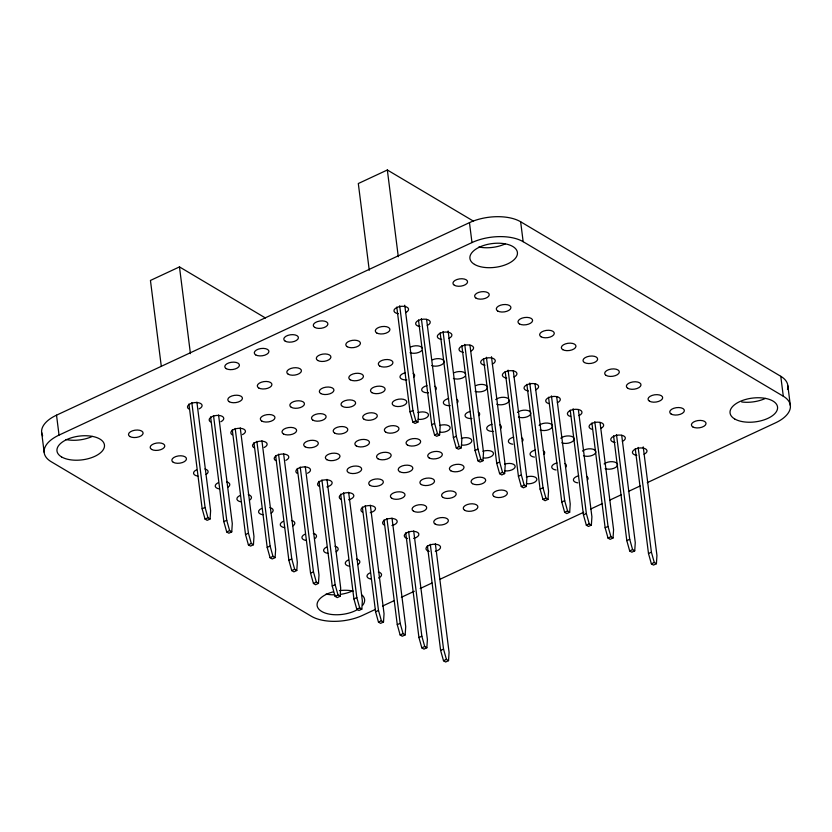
<?xml version="1.0" encoding="UTF-8"?>
<svg xmlns="http://www.w3.org/2000/svg" width="832" height="832" viewBox="0 0 832 832"><rect width="100%" height="100%" fill="white"/><g stroke="black" fill="none" stroke-linecap="round" stroke-linejoin="round"><path stroke-width="1.25" d="M188.926 404.009L202.155 508.768L205.046 519.085L207.178 520.343L210.08 518.991L210.61 510.713L196.893 402.126M210.6 416.894L223.839 521.643L226.72 531.96L228.852 533.229L231.754 531.877L232.284 523.588L218.566 415.002M232.284 429.77L245.513 534.529L248.394 544.835L250.536 546.104L253.438 544.752L253.968 536.463L240.25 427.877M253.958 442.645L267.197 547.404L270.078 557.71L272.21 558.979L275.111 557.627L275.642 549.349L261.924 440.752M275.642 455.53L288.87 560.279L291.751 570.596L293.894 571.865L296.795 570.502L297.326 562.224L283.608 453.638M297.315 468.406L310.554 573.165L313.435 583.471L315.567 584.74L318.469 583.388L318.999 575.099L305.282 466.513M318.999 481.281L332.228 586.04L335.109 596.346L337.241 597.615L340.153 596.263L340.683 587.985L326.966 479.388M340.673 494.156L353.912 598.915L356.793 609.232L358.925 610.49L361.826 609.138L362.357 600.86L348.639 492.274M362.357 507.042L375.586 611.79L378.466 622.107L380.598 623.376L383.51 622.024L384.041 613.735L370.323 505.149M396.791 307.102L410.03 411.861L412.911 422.167L415.043 423.436L417.945 422.084L418.475 413.795L404.758 305.209M384.03 519.917L397.27 624.676L400.15 634.982L402.282 636.251L405.184 634.899L405.714 626.61L391.997 518.024M418.475 319.977L431.704 424.736L434.585 435.042L436.717 436.311L439.618 434.959L440.159 426.681L426.598 319.363M405.714 532.792L418.943 637.551L421.824 647.858L423.956 649.126L426.858 647.774L427.398 639.496L413.681 530.899M440.149 332.852L453.388 437.611L456.269 447.928L458.401 449.186L461.302 447.834L461.833 439.556L448.115 330.97M427.388 545.678L440.627 650.426L443.508 660.743L445.64 662.012L448.542 660.65L449.072 652.371L435.354 543.785M461.833 345.738L475.062 450.486L477.942 460.803L480.074 462.072L482.976 460.72L483.517 452.431L469.955 345.124M483.506 358.613L496.735 463.372L499.626 473.678L501.758 474.947L504.66 473.595L505.19 465.306L491.473 356.72M505.18 371.488L518.419 476.247L521.3 486.554L523.432 487.822L526.334 486.47L526.864 478.192L513.313 370.874M526.864 384.363L540.093 489.122L542.974 499.439L545.116 500.708L548.018 499.346L548.548 491.067L534.986 383.76M548.538 397.249L561.777 501.998L564.658 512.314L566.79 513.583L569.691 512.231L570.222 503.942L556.67 396.635M570.222 410.124L583.45 514.883L586.331 525.19L588.474 526.458L591.375 525.106L591.906 516.818L578.344 409.51M591.895 422.999L605.134 527.758L608.015 538.075L610.147 539.334L613.049 537.982L613.579 529.703L600.028 422.386M613.579 435.885L626.808 540.634L629.689 550.95L631.821 552.219L634.733 550.867L635.263 542.578L621.702 435.271M635.253 448.76L648.492 553.519L651.373 563.826L653.505 565.094L656.406 563.742L656.937 555.454L643.219 446.867M265.46 317.99L179.473 266.906L150.446 280.446L161.242 365.903M473.335 221.073L387.338 169.988L358.311 183.529L369.262 270.275M42.65 435.822A36.826 18.408 -7.2 0 1 56.524 415.168L469.466 222.643A36.826 18.408 -7.2 0 1 520.645 221.77L780.78 376.303A36.826 18.408 -7.2 0 1 787.467 389.438M375.471 609.357L362.534 615.389A36.826 18.408 -7.2 0 1 311.355 616.262L51.22 461.729A36.826 18.408 -7.2 0 1 59.041 435.094L471.983 242.57A36.826 18.408 -7.2 0 1 523.162 241.696L783.297 396.23A36.826 18.408 -7.2 0 1 775.476 422.864L647.244 482.654M202.155 508.768L205.067 507.416L191.828 402.657M410.03 411.861L412.932 410.498L399.693 305.75M205.046 519.085L207.948 517.722L210.08 518.991M412.911 422.167L415.813 420.815L417.945 422.084M223.839 521.643L226.741 520.291L213.512 415.542M431.704 424.736L434.606 423.384L421.377 318.625M226.72 531.96L229.622 530.608L231.754 531.877M434.585 435.042L437.486 433.69L439.618 434.959M245.513 534.529L248.425 533.177L235.186 428.418M453.388 437.611L456.29 436.259L443.05 331.5M248.394 544.835L251.306 543.483L253.438 544.752M456.269 447.928L459.17 446.566L461.302 447.834M267.197 547.404L270.098 546.052L256.87 441.293M475.062 450.486L477.963 449.134L464.734 344.386M270.078 557.71L272.979 556.358L275.111 557.627M477.942 460.803L480.844 459.451L482.976 460.72M288.87 560.279L291.772 558.927L278.543 454.168M496.735 463.372L499.647 462.01L486.408 357.261M291.751 570.596L294.663 569.244L296.795 570.502M499.626 473.678L502.528 472.326L504.66 473.595M310.554 573.165L313.456 571.802L300.217 467.054M518.419 476.247L521.321 474.895L508.092 370.136M313.435 583.471L316.337 582.119L318.469 583.388M521.3 486.554L524.202 485.202L526.334 486.47M332.228 586.04L335.13 584.688L321.901 479.929M540.093 489.122L543.005 487.77L529.766 383.011M335.109 596.346L338.01 594.994L340.153 596.263M542.974 499.439L545.886 498.087L548.018 499.346M353.912 598.915L356.814 597.563L343.574 492.804M561.777 501.998L564.678 500.646L551.45 395.897M356.793 609.232L359.694 607.87L361.826 609.138M564.658 512.314L567.559 510.962L569.691 512.231M382.533 606.07L394.295 600.579M401.357 597.293L414.305 591.261M420.181 588.515L431.943 583.034M440.18 579.186L583.71 512.273M590.772 508.976L602.534 503.495M609.596 500.209L621.358 494.718M628.42 491.431L640.182 485.94M375.586 611.79L378.487 610.438L365.258 505.69M583.45 514.883L586.352 513.531L573.123 408.772M378.466 622.107L381.368 620.755L383.51 622.024M586.331 525.19L589.243 523.838L591.375 525.106M397.27 624.676L400.171 623.314L386.932 518.565M605.134 527.758L608.036 526.406L594.797 421.647M400.15 634.982L403.052 633.63L405.184 634.899M608.015 538.075L610.917 536.713L613.049 537.982M418.943 637.551L421.845 636.199L408.616 531.44M626.808 540.634L629.71 539.282L616.481 434.522M421.824 647.858L424.726 646.506L426.858 647.774M629.689 550.95L632.59 549.598L634.733 550.867M440.627 650.426L443.529 649.074L430.29 544.315M648.492 553.519L651.394 552.157L638.154 447.408M443.508 660.743L446.41 659.391L448.542 660.65M651.373 563.826L654.274 562.474L656.406 563.742M651.394 552.157L654.274 562.474M629.71 539.282L632.59 549.598M608.036 526.406L610.917 536.713M586.352 513.531L589.243 523.838M564.678 500.646L567.559 510.962M543.005 487.77L545.886 498.087M521.321 474.895L524.202 485.202M499.647 462.01L502.528 472.326M477.963 449.134L480.844 459.451M456.29 436.259L459.17 446.566M434.606 423.384L437.486 433.69M412.932 410.498L415.813 420.815M443.529 649.074L446.41 659.391M421.845 636.199L424.726 646.506M400.171 623.314L403.052 633.63M378.487 610.438L381.368 620.755M356.814 597.563L359.694 607.87M335.13 584.688L338.01 594.994M313.456 571.802L316.337 582.119M291.772 558.927L294.663 569.244M270.098 546.052L272.979 556.358M248.425 533.177L251.306 543.483M226.741 520.291L229.622 530.608M205.067 507.416L207.948 517.722M787.852 385.778L790.369 405.704M780.78 376.303L783.297 396.23M520.645 221.77L523.162 241.696M469.466 222.643L471.983 242.57M387.338 169.988L398.299 256.734M179.473 266.906L190.434 353.652M56.524 415.168L59.041 435.094M41.631 432.328L44.148 452.254M505.232 243.89A23.93 11.97 -7.2 0 1 478.868 246.99M92.29 436.415A23.93 11.97 -7.2 0 1 65.926 439.514M765.378 398.424A23.93 11.97 -7.2 0 1 741.728 401.981M352.425 590.959A23.93 11.97 -7.2 0 1 340.954 594.298M334.745 594.828A23.93 11.97 -7.2 0 1 326.061 594.058M357.292 609.669A23.93 11.97 -7.2 0 1 320.455 610.636A23.93 11.97 -7.2 0 1 333.403 591.781M339.435 590.626A23.93 11.97 -7.2 0 1 353.132 591.042M362.17 595.15A23.93 11.97 -7.2 0 1 362.648 605.29M398.32 313.685A7.363 3.682 -7.2 0 1 395.169 308.537A7.363 3.682 -7.2 0 1 406.318 306.862A7.363 3.682 -7.2 0 1 405.6 312.593M420.004 326.57A7.363 3.682 -7.2 0 1 416.853 321.422A7.363 3.682 -7.2 0 1 428.002 319.738A7.363 3.682 -7.2 0 1 427.274 325.478M441.678 339.446A7.363 3.682 -7.2 0 1 438.526 334.298A7.363 3.682 -7.2 0 1 449.675 332.623A7.363 3.682 -7.2 0 1 448.958 338.354M463.362 352.321A7.363 3.682 -7.2 0 1 460.21 347.173A7.363 3.682 -7.2 0 1 471.359 345.498A7.363 3.682 -7.2 0 1 470.631 351.229M485.035 365.206A7.363 3.682 -7.2 0 1 481.884 360.048A7.363 3.682 -7.2 0 1 493.033 358.374A7.363 3.682 -7.2 0 1 492.315 364.104M506.719 378.082A7.363 3.682 -7.2 0 1 503.568 372.934A7.363 3.682 -7.2 0 1 514.717 371.259A7.363 3.682 -7.2 0 1 513.989 376.99M528.393 390.957A7.363 3.682 -7.2 0 1 525.242 385.809A7.363 3.682 -7.2 0 1 536.39 384.134A7.363 3.682 -7.2 0 1 535.673 389.865M548.964 403.634A7.363 3.682 -7.2 0 1 547.425 398.299A7.363 3.682 -7.2 0 1 558.366 397.134A7.363 3.682 -7.2 0 1 557.346 402.74M570.638 416.51A7.363 3.682 -7.2 0 1 569.109 411.174A7.363 3.682 -7.2 0 1 580.039 410.01A7.363 3.682 -7.2 0 1 579.03 415.615M592.322 429.395A7.363 3.682 -7.2 0 1 590.782 424.05A7.363 3.682 -7.2 0 1 601.723 422.895A7.363 3.682 -7.2 0 1 600.704 428.501M615.108 442.468A7.363 3.682 -7.2 0 1 611.957 437.32A7.363 3.682 -7.2 0 1 623.106 435.646A7.363 3.682 -7.2 0 1 622.388 441.376M636.782 455.354A7.363 3.682 -7.2 0 1 633.63 450.195A7.363 3.682 -7.2 0 1 644.779 448.521A7.363 3.682 -7.2 0 1 644.062 454.251M429.208 551.408A7.363 3.682 -7.2 0 1 428.262 545.709A7.363 3.682 -7.2 0 1 439.618 545.511A7.363 3.682 -7.2 0 1 435.302 551.304M407.524 538.533A7.363 3.682 -7.2 0 1 406.578 532.823A7.363 3.682 -7.2 0 1 417.945 532.636A7.363 3.682 -7.2 0 1 413.618 538.429M383.999 524.94A7.363 3.682 -7.2 0 1 386.277 519.303A7.363 3.682 -7.2 0 1 396.635 520.104A7.363 3.682 -7.2 0 1 391.945 525.554M362.315 512.054A7.363 3.682 -7.2 0 1 364.603 506.428A7.363 3.682 -7.2 0 1 374.962 507.229A7.363 3.682 -7.2 0 1 370.261 512.668M340.642 499.179A7.363 3.682 -7.2 0 1 342.919 493.553A7.363 3.682 -7.2 0 1 353.288 494.354A7.363 3.682 -7.2 0 1 348.587 499.793M318.958 486.304A7.363 3.682 -7.2 0 1 321.246 480.678A7.363 3.682 -7.2 0 1 331.604 481.478A7.363 3.682 -7.2 0 1 326.903 486.918M297.284 473.429A7.363 3.682 -7.2 0 1 298.844 468.094A7.363 3.682 -7.2 0 1 309.078 467.927A7.363 3.682 -7.2 0 1 307.518 473.252M275.61 460.543A7.363 3.682 -7.2 0 1 277.17 455.218A7.363 3.682 -7.2 0 1 287.404 455.042A7.363 3.682 -7.2 0 1 285.844 460.366M253.926 447.668A7.363 3.682 -7.2 0 1 255.486 442.343A7.363 3.682 -7.2 0 1 265.73 442.166A7.363 3.682 -7.2 0 1 264.16 447.491M232.253 434.793A7.363 3.682 -7.2 0 1 233.813 429.468A7.363 3.682 -7.2 0 1 244.046 429.291A7.363 3.682 -7.2 0 1 242.486 434.616M210.569 421.907A7.363 3.682 -7.2 0 1 212.129 416.582A7.363 3.682 -7.2 0 1 222.373 416.416A7.363 3.682 -7.2 0 1 220.802 421.741M188.895 409.032A7.363 3.682 -7.2 0 1 190.455 403.707A7.363 3.682 -7.2 0 1 200.689 403.53A7.363 3.682 -7.2 0 1 199.129 408.855M378.31 571.979A7.363 3.682 -7.2 0 1 378.602 578.022M371.322 579.114A7.363 3.682 -7.2 0 1 369.928 572.874M356.637 559.104A7.363 3.682 -7.2 0 1 357.864 564.637M349.638 566.238A7.363 3.682 -7.2 0 1 348.244 559.988M334.953 546.218A7.363 3.682 -7.2 0 1 336.19 551.751M327.964 553.363A7.363 3.682 -7.2 0 1 326.57 547.113M313.279 533.343A7.363 3.682 -7.2 0 1 314.506 538.876M306.28 540.478A7.363 3.682 -7.2 0 1 304.886 534.238M291.595 520.468A7.363 3.682 -7.2 0 1 292.833 526.001M284.606 527.602A7.363 3.682 -7.2 0 1 283.213 521.362M269.922 507.593A7.363 3.682 -7.2 0 1 271.159 513.126M262.933 514.727A7.363 3.682 -7.2 0 1 261.529 508.477M248.238 494.707A7.363 3.682 -7.2 0 1 249.475 500.24M241.249 501.852A7.363 3.682 -7.2 0 1 239.855 495.602M226.564 481.832A7.363 3.682 -7.2 0 1 227.802 487.365M219.575 488.966A7.363 3.682 -7.2 0 1 218.182 482.726M204.88 468.957A7.363 3.682 -7.2 0 1 206.118 474.49M197.891 476.091A7.363 3.682 -7.2 0 1 196.498 469.851M604.136 463.954A7.363 3.682 -7.2 0 1 614.63 462.051A7.363 3.682 -7.2 0 1 615.805 467.303A7.363 3.682 -7.2 0 1 605.166 468.582M582.452 451.079A7.363 3.682 -7.2 0 1 592.956 449.176A7.363 3.682 -7.2 0 1 594.131 454.428A7.363 3.682 -7.2 0 1 583.482 455.707M560.778 438.204A7.363 3.682 -7.2 0 1 571.282 436.301A7.363 3.682 -7.2 0 1 572.447 441.553A7.363 3.682 -7.2 0 1 561.808 442.822M539.094 425.318A7.363 3.682 -7.2 0 1 549.598 423.426A7.363 3.682 -7.2 0 1 550.774 428.667A7.363 3.682 -7.2 0 1 540.124 429.946M517.421 412.443A7.363 3.682 -7.2 0 1 527.925 410.54A7.363 3.682 -7.2 0 1 529.09 415.792A7.363 3.682 -7.2 0 1 518.45 417.071M509.111 399.942A7.363 3.682 -7.2 0 1 505.076 404.061A7.363 3.682 -7.2 0 1 496.777 404.196M495.737 399.568A7.363 3.682 -7.2 0 1 507.738 398.289M475.821 385.59A7.363 3.682 -7.2 0 1 485.805 385.268A7.363 3.682 -7.2 0 1 485.15 390.406A7.363 3.682 -7.2 0 1 475.093 391.31M465.182 376.137A7.363 3.682 -7.2 0 1 453.419 378.435M454.147 372.705A7.363 3.682 -7.2 0 1 465.754 374.192M432.463 359.83A7.363 3.682 -7.2 0 1 442.447 359.507A7.363 3.682 -7.2 0 1 441.792 364.645A7.363 3.682 -7.2 0 1 431.735 365.56M421.834 350.386A7.363 3.682 -7.2 0 1 410.062 352.685M410.79 346.954A7.363 3.682 -7.2 0 1 422.406 348.431M577.793 482.851A7.363 3.682 -7.2 0 1 573.425 479.627A7.363 3.682 -7.2 0 1 578.687 475.821M586.633 476.434A7.363 3.682 -7.2 0 1 587.434 480.043M556.119 469.976A7.363 3.682 -7.2 0 1 551.751 466.752A7.363 3.682 -7.2 0 1 557.014 462.946M564.959 463.559A7.363 3.682 -7.2 0 1 565.76 467.158M534.435 457.101A7.363 3.682 -7.2 0 1 530.067 453.877A7.363 3.682 -7.2 0 1 535.33 450.06M543.275 450.674A7.363 3.682 -7.2 0 1 544.086 454.282M512.762 444.215A7.363 3.682 -7.2 0 1 508.394 440.991A7.363 3.682 -7.2 0 1 513.656 437.185M521.602 437.798A7.363 3.682 -7.2 0 1 522.402 441.407M493.563 431.413A7.363 3.682 -7.2 0 1 486.741 428.761A7.363 3.682 -7.2 0 1 491.972 424.31M499.918 424.923A7.363 3.682 -7.2 0 1 500.729 428.522M471.89 418.527A7.363 3.682 -7.2 0 1 465.067 415.886A7.363 3.682 -7.2 0 1 470.298 411.424M478.244 412.038A7.363 3.682 -7.2 0 1 479.045 415.646M450.206 405.652A7.363 3.682 -7.2 0 1 443.383 403.01A7.363 3.682 -7.2 0 1 448.625 398.549M456.56 399.162A7.363 3.682 -7.2 0 1 457.371 402.771M428.532 392.777A7.363 3.682 -7.2 0 1 421.71 390.135A7.363 3.682 -7.2 0 1 426.941 385.674M434.886 386.287A7.363 3.682 -7.2 0 1 435.687 389.896M406.848 379.902A7.363 3.682 -7.2 0 1 400.026 377.25A7.363 3.682 -7.2 0 1 405.267 372.798M413.202 373.412A7.363 3.682 -7.2 0 1 414.014 377.01M526.302 477.048A7.363 3.682 -7.2 0 1 536.879 479.274A7.363 3.682 -7.2 0 1 526.614 483.725M504.629 464.173A7.363 3.682 -7.2 0 1 515.195 466.398A7.363 3.682 -7.2 0 1 504.941 470.85M482.945 451.287A7.363 3.682 -7.2 0 1 493.522 453.523A7.363 3.682 -7.2 0 1 483.257 457.974M461.271 438.412A7.363 3.682 -7.2 0 1 471.848 440.648A7.363 3.682 -7.2 0 1 461.583 445.089M439.587 425.537A7.363 3.682 -7.2 0 1 450.164 427.762A7.363 3.682 -7.2 0 1 439.91 432.214M417.914 412.651A7.363 3.682 -7.2 0 1 428.49 414.887A7.363 3.682 -7.2 0 1 418.226 419.338M474.49 264.389A23.93 11.97 -7.2 0 0 515.455 258.232A23.93 11.97 -7.2 0 0 491.046 243.734A23.93 11.97 -7.2 0 0 474.49 264.389M61.547 456.914A23.93 11.97 -7.2 0 0 102.502 450.757A23.93 11.97 -7.2 0 0 78.094 436.259A23.93 11.97 -7.2 0 0 61.547 456.914M734.625 418.922A23.93 11.97 -7.2 0 0 775.59 412.766A23.93 11.97 -7.2 0 0 751.182 398.268A23.93 11.97 -7.2 0 0 734.625 418.922M129.896 436.54A7.363 3.682 -7.2 0 0 142.501 434.647A7.363 3.682 -7.2 0 0 134.992 430.186A7.363 3.682 -7.2 0 0 129.896 436.54M692.817 426.92A7.363 3.682 -7.2 0 0 705.422 425.027A7.363 3.682 -7.2 0 0 697.913 420.566A7.363 3.682 -7.2 0 0 692.817 426.92M671.143 414.045A7.363 3.682 -7.2 0 0 683.748 412.152A7.363 3.682 -7.2 0 0 676.239 407.69A7.363 3.682 -7.2 0 0 671.143 414.045M649.459 401.17A7.363 3.682 -7.2 0 0 662.064 399.277A7.363 3.682 -7.2 0 0 654.555 394.815A7.363 3.682 -7.2 0 0 649.459 401.17M627.786 388.294A7.363 3.682 -7.2 0 0 640.39 386.391A7.363 3.682 -7.2 0 0 632.882 381.93A7.363 3.682 -7.2 0 0 627.786 388.294M606.102 375.409A7.363 3.682 -7.2 0 0 618.706 373.516A7.363 3.682 -7.2 0 0 611.198 369.054A7.363 3.682 -7.2 0 0 606.102 375.409M584.428 362.534A7.363 3.682 -7.2 0 0 597.033 360.641A7.363 3.682 -7.2 0 0 589.524 356.179A7.363 3.682 -7.2 0 0 584.428 362.534M562.754 349.658A7.363 3.682 -7.2 0 0 575.349 347.766A7.363 3.682 -7.2 0 0 567.84 343.304A7.363 3.682 -7.2 0 0 562.754 349.658M476.039 298.147A7.363 3.682 -7.2 0 0 488.644 296.244A7.363 3.682 -7.2 0 0 481.125 291.793A7.363 3.682 -7.2 0 0 476.039 298.147M151.58 449.415A7.363 3.682 -7.2 0 0 164.185 447.522A7.363 3.682 -7.2 0 0 156.676 443.061A7.363 3.682 -7.2 0 0 151.58 449.415M519.397 323.898A7.363 3.682 -7.2 0 0 531.991 322.005A7.363 3.682 -7.2 0 0 524.482 317.543A7.363 3.682 -7.2 0 0 519.397 323.898M497.713 311.022A7.363 3.682 -7.2 0 0 510.318 309.13A7.363 3.682 -7.2 0 0 502.809 304.668A7.363 3.682 -7.2 0 0 497.713 311.022M173.254 462.29A7.363 3.682 -7.2 0 0 185.858 460.398A7.363 3.682 -7.2 0 0 178.35 455.936A7.363 3.682 -7.2 0 0 173.254 462.29M454.355 285.262A7.363 3.682 -7.2 0 0 466.96 283.369A7.363 3.682 -7.2 0 0 459.451 278.907A7.363 3.682 -7.2 0 0 454.355 285.262M541.07 336.783A7.363 3.682 -7.2 0 0 553.675 334.88A7.363 3.682 -7.2 0 0 546.166 330.418A7.363 3.682 -7.2 0 0 541.07 336.783M314.694 327.392A7.363 3.682 -7.2 0 0 327.298 325.499A7.363 3.682 -7.2 0 0 319.79 321.038A7.363 3.682 -7.2 0 0 314.694 327.392M285.199 341.151A7.363 3.682 -7.2 0 0 297.804 339.248A7.363 3.682 -7.2 0 0 290.295 334.797A7.363 3.682 -7.2 0 0 285.199 341.151M255.705 354.9A7.363 3.682 -7.2 0 0 268.31 353.007A7.363 3.682 -7.2 0 0 260.801 348.546A7.363 3.682 -7.2 0 0 255.705 354.9M226.21 368.649A7.363 3.682 -7.2 0 0 238.805 366.756A7.363 3.682 -7.2 0 0 231.296 362.294A7.363 3.682 -7.2 0 0 226.21 368.649M288.215 374.213A7.363 3.682 -7.2 0 0 300.82 372.32A7.363 3.682 -7.2 0 0 293.311 367.858A7.363 3.682 -7.2 0 0 288.215 374.213M258.721 387.972A7.363 3.682 -7.2 0 0 271.326 386.069A7.363 3.682 -7.2 0 0 263.817 381.618A7.363 3.682 -7.2 0 0 258.721 387.972M229.226 401.721A7.363 3.682 -7.2 0 0 241.831 399.828A7.363 3.682 -7.2 0 0 234.322 395.366A7.363 3.682 -7.2 0 0 229.226 401.721M317.72 360.464A7.363 3.682 -7.2 0 0 330.314 358.571A7.363 3.682 -7.2 0 0 322.806 354.11A7.363 3.682 -7.2 0 0 317.72 360.464M347.214 346.715A7.363 3.682 -7.2 0 0 359.819 344.822A7.363 3.682 -7.2 0 0 352.31 340.361A7.363 3.682 -7.2 0 0 347.214 346.715M376.709 332.956A7.363 3.682 -7.2 0 0 389.314 331.063A7.363 3.682 -7.2 0 0 381.805 326.602A7.363 3.682 -7.2 0 0 376.709 332.956M379.725 366.028A7.363 3.682 -7.2 0 0 392.33 364.135A7.363 3.682 -7.2 0 0 384.821 359.674A7.363 3.682 -7.2 0 0 379.725 366.028M393.588 405.538A7.363 3.682 -7.2 0 0 406.193 403.645A7.363 3.682 -7.2 0 0 398.684 399.183A7.363 3.682 -7.2 0 0 393.588 405.538M371.914 392.662A7.363 3.682 -7.2 0 0 384.519 390.77A7.363 3.682 -7.2 0 0 377.01 386.308A7.363 3.682 -7.2 0 0 371.914 392.662M350.23 379.787A7.363 3.682 -7.2 0 0 362.835 377.884A7.363 3.682 -7.2 0 0 355.326 373.422A7.363 3.682 -7.2 0 0 350.23 379.787M494.166 496.558A7.363 3.682 -7.2 0 0 506.771 494.666A7.363 3.682 -7.2 0 0 499.262 490.204A7.363 3.682 -7.2 0 0 494.166 496.558M472.482 483.683A7.363 3.682 -7.2 0 0 485.087 481.79A7.363 3.682 -7.2 0 0 477.578 477.329A7.363 3.682 -7.2 0 0 472.482 483.683M450.809 470.798A7.363 3.682 -7.2 0 0 463.414 468.905A7.363 3.682 -7.2 0 0 455.905 464.443A7.363 3.682 -7.2 0 0 450.809 470.798M429.125 457.922A7.363 3.682 -7.2 0 0 441.73 456.03A7.363 3.682 -7.2 0 0 434.221 451.568A7.363 3.682 -7.2 0 0 429.125 457.922M407.451 445.047A7.363 3.682 -7.2 0 0 420.056 443.154A7.363 3.682 -7.2 0 0 412.547 438.693A7.363 3.682 -7.2 0 0 407.451 445.047M385.767 432.172A7.363 3.682 -7.2 0 0 398.372 430.269A7.363 3.682 -7.2 0 0 390.863 425.807A7.363 3.682 -7.2 0 0 385.767 432.172M364.094 419.286A7.363 3.682 -7.2 0 0 376.698 417.394A7.363 3.682 -7.2 0 0 369.19 412.932A7.363 3.682 -7.2 0 0 364.094 419.286M342.42 406.411A7.363 3.682 -7.2 0 0 355.014 404.518A7.363 3.682 -7.2 0 0 347.506 400.057A7.363 3.682 -7.2 0 0 342.42 406.411M320.736 393.536A7.363 3.682 -7.2 0 0 333.341 391.643A7.363 3.682 -7.2 0 0 325.832 387.182A7.363 3.682 -7.2 0 0 320.736 393.536M464.672 510.307A7.363 3.682 -7.2 0 0 477.277 508.414A7.363 3.682 -7.2 0 0 469.758 503.953A7.363 3.682 -7.2 0 0 464.672 510.307M442.988 497.432A7.363 3.682 -7.2 0 0 455.593 495.539A7.363 3.682 -7.2 0 0 448.084 491.078A7.363 3.682 -7.2 0 0 442.988 497.432M421.314 484.557A7.363 3.682 -7.2 0 0 433.919 482.664A7.363 3.682 -7.2 0 0 426.41 478.202A7.363 3.682 -7.2 0 0 421.314 484.557M399.63 471.682A7.363 3.682 -7.2 0 0 412.235 469.778A7.363 3.682 -7.2 0 0 404.726 465.317A7.363 3.682 -7.2 0 0 399.63 471.682M377.957 458.796A7.363 3.682 -7.2 0 0 390.562 456.903A7.363 3.682 -7.2 0 0 383.053 452.442A7.363 3.682 -7.2 0 0 377.957 458.796M356.273 445.921A7.363 3.682 -7.2 0 0 368.878 444.028A7.363 3.682 -7.2 0 0 361.369 439.566A7.363 3.682 -7.2 0 0 356.273 445.921M334.599 433.046A7.363 3.682 -7.2 0 0 347.204 431.142A7.363 3.682 -7.2 0 0 339.695 426.691A7.363 3.682 -7.2 0 0 334.599 433.046M312.915 420.16A7.363 3.682 -7.2 0 0 325.52 418.267A7.363 3.682 -7.2 0 0 318.011 413.806A7.363 3.682 -7.2 0 0 312.915 420.16M291.242 407.285A7.363 3.682 -7.2 0 0 303.846 405.392A7.363 3.682 -7.2 0 0 296.338 400.93A7.363 3.682 -7.2 0 0 291.242 407.285M435.167 524.066A7.363 3.682 -7.2 0 0 447.772 522.163A7.363 3.682 -7.2 0 0 440.263 517.702A7.363 3.682 -7.2 0 0 435.167 524.066M413.494 511.181A7.363 3.682 -7.2 0 0 426.098 509.288A7.363 3.682 -7.2 0 0 418.59 504.826A7.363 3.682 -7.2 0 0 413.494 511.181M391.82 498.306A7.363 3.682 -7.2 0 0 404.414 496.413A7.363 3.682 -7.2 0 0 396.906 491.951A7.363 3.682 -7.2 0 0 391.82 498.306M370.136 485.43A7.363 3.682 -7.2 0 0 382.741 483.538A7.363 3.682 -7.2 0 0 375.232 479.076A7.363 3.682 -7.2 0 0 370.136 485.43M348.462 472.555A7.363 3.682 -7.2 0 0 361.067 470.652A7.363 3.682 -7.2 0 0 353.548 466.19A7.363 3.682 -7.2 0 0 348.462 472.555M326.778 459.67A7.363 3.682 -7.2 0 0 339.383 457.777A7.363 3.682 -7.2 0 0 331.874 453.315A7.363 3.682 -7.2 0 0 326.778 459.67M305.105 446.794A7.363 3.682 -7.2 0 0 317.71 444.902A7.363 3.682 -7.2 0 0 310.201 440.44A7.363 3.682 -7.2 0 0 305.105 446.794M283.421 433.919A7.363 3.682 -7.2 0 0 296.026 432.016A7.363 3.682 -7.2 0 0 288.517 427.565A7.363 3.682 -7.2 0 0 283.421 433.919M261.747 421.034A7.363 3.682 -7.2 0 0 274.352 419.141A7.363 3.682 -7.2 0 0 266.843 414.679A7.363 3.682 -7.2 0 0 261.747 421.034"/></g></svg>
